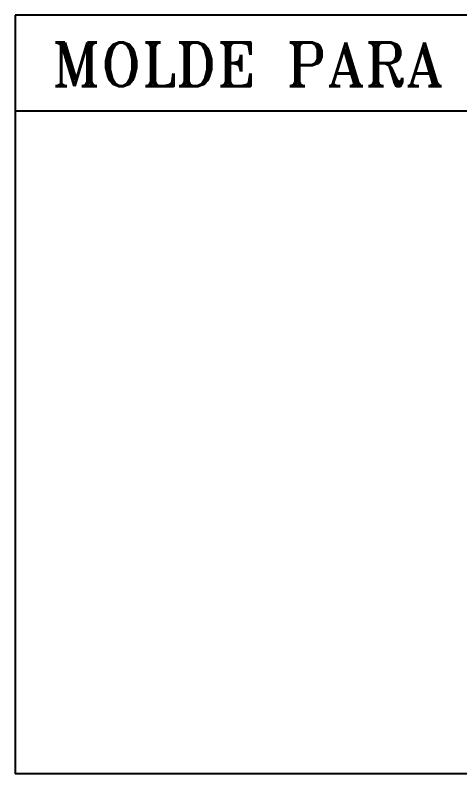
# Model space of a CAD drawing. Extents: x -800 to 12181, y -6101 to 2255.
# Drawn here: x 11257 to 11379, y 1144.6 to 1353 of the extents above; entities that cross this region are included whole.
import ezdxf

# ---------------------------------------------------------------- set-up
doc = ezdxf.new("R2010")
doc.units = 0
doc.header["$MEASUREMENT"] = 0
doc.layers.add('25', color=2, linetype='CONTINUOUS')
doc.layers.add('30', color=3, linetype='CONTINUOUS')
doc.styles.add('ROMANTICBOLD', font='ROMANT.SHX', dxfattribs={"height": 10})

msp = doc.modelspace()

# ---------------------------------------------------------------- linework, layer by layer
at = {"layer": '25', "color": 2}
for p, q in [((12180.956, 1352.995, -8.914), (11256.956, 1352.995, -8.914)), ((11256.956, 1352.995, -8.914), (11256.956, 1144.583, -8.914)), ((12180.956, 1326.595, -8.914), (11256.956, 1326.595, -8.914)), ((12180.956, 1144.583, -8.914), (11256.956, 1144.583, -8.914))]:
    msp.add_line(p, q, dxfattribs=at)

# ---------------------------------------------------------------- texts
at = {"layer": '30', "style": 'ROMANTICBOLD'}
msp.add_text('MOLDE PARA SOLDA "CABOxCABO" (X) INSTALACAO DO CABO NA HORIZONTAL', height=12, dxfattribs=at).set_placement((11267.033, 1333.505, -8.914))

doc.saveas('drawing.dxf')
